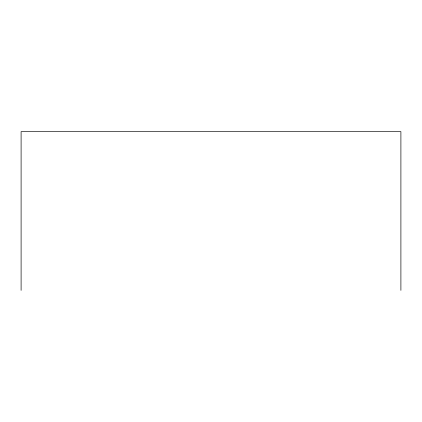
<?xml version="1.0" encoding="UTF-8"?>
<svg xmlns="http://www.w3.org/2000/svg" width="422" height="422" viewBox="0 0 422 422"><rect width="100%" height="100%" fill="white"/><g stroke="black" fill="none" stroke-linecap="round" stroke-linejoin="round"><path stroke-width="0.63" d="M400.9 290.373L400.9 131.627L21.1 131.627L21.1 290.373"/></g></svg>
